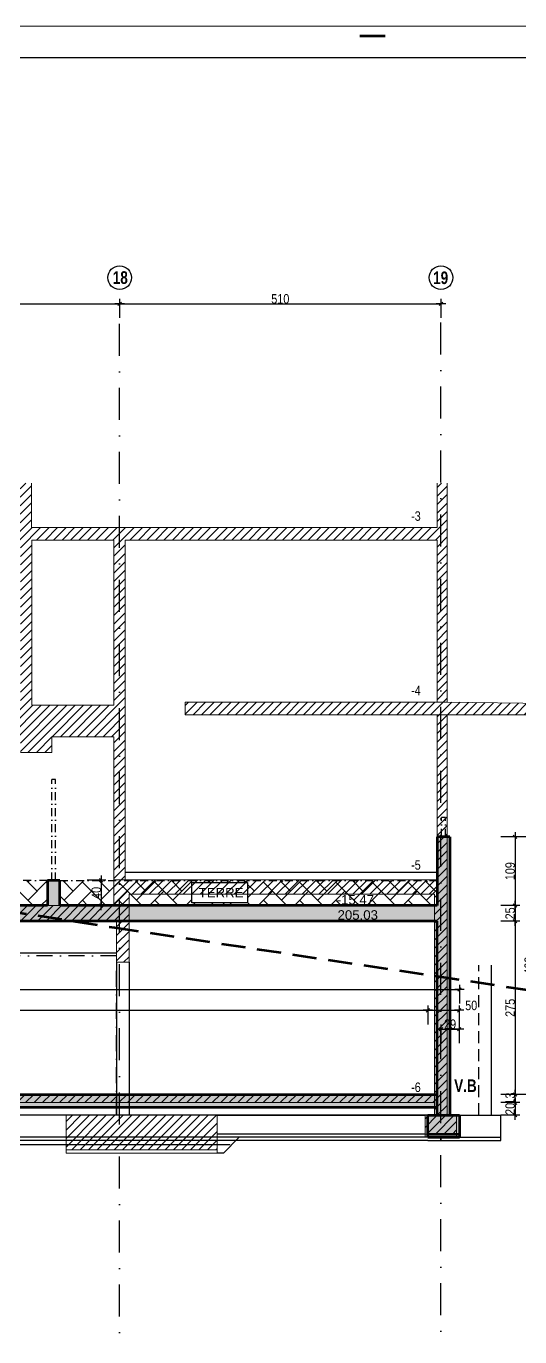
# Model space of a CAD drawing. Header units: millimetres. Extents: x -26249 to 60250, y -21218 to 23336.
# Drawn here: x 58329 to 59112, y 887 to 2968 of the extents above; entities that cross this region are included whole.
import ezdxf

# ---------------------------------------------------------------- set-up
doc = ezdxf.new("R2010")
doc.units = ezdxf.units.MM
doc.linetypes.add('CACHEX2', pattern=[19.05, 12.7, -6.35])
doc.linetypes.add('TIRETPTX2', pattern=[50.8, 25.4, -12.7, 0, -12.7])
for name, color, linetype in [('01-coupe soussol', 253, 'Continuous'), ('01_cote_gen', 4, 'Continuous'), ('01_linteaux', 2, 'Continuous'), ('01_poch_murs', 253, 'Continuous'), ('01_texte', 230, 'Continuous'), ('AA_COTES', 2, 'Continuous')]:
    doc.layers.add(name, color=color, linetype=linetype)
doc.layers.add('01_murs_coup', color=5, linetype='Continuous', lineweight=60)
doc.styles.add('ARIAL NA', font='ARIALN.TTF')
doc.styles.add('impact', font='impact.ttf')
doc.styles.add('MATTE_TXT', font='arial.ttf')
doc.styles.add('STYLE2', font='ARIALN.TTF')
doc.dimstyles.new('JB50', dxfattribs={"dimscale": 0.1, "dimtxt": 150, "dimasz": 15, "dimexe": 0.1, "dimexo": 0.1, "dimgap": 0.09, "dimtad": 1, "dimdec": 1, "dimdsep": 46, "dimtxsty": 'STYLE2', "dimblk1": 'BOND_G', "dimblk2": 'BOND_D', "dimsah": 1, "dimcen": 1.5, "dimdle": 0.01, "dimse1": 1, "dimse2": 1, "dimclrd": 4, "dimclre": 2, "dimclrt": 6, "dimazin": 2, "dimtfac": 2.333333, "dimtdec": 1, "dimtix": 1, "dimtmove": 2, "dimatfit": 3, "dimldrblk": 'BOND_G', "dimfxl": 1, "dimtolj": 1, "dimtzin": 0, "dimarcsym": 0})
pattern_1 = [(45, (38043.464, 0), (3e-15, 28.73682), [60.96, -20.32]), (135, (38057.832, 14.368), (3e-15, 28.73682), [60.96, -20.32])]
pattern_2 = [(45, (24559.321, 5706.199), (-6.735192, 6.735192), [])]

# ---------------------------------------------------------------- blocks, each defined once
blk = doc.blocks.new('BOND_G')
at = {"layer": 'AA_COTES', "color": 0}
for p, q in [((0, -5), (0, 15)), ((5, 0), (-5, 0)), ((1.8, 1.8), (-1.8, -1.8))]:
    blk.add_line(p, q, dxfattribs=at)
blk = doc.blocks.new('BOND_D')
at = {"layer": 'AA_COTES', "color": 0}
for p, q in [((5, 0), (-5, 0)), ((-1.8, -1.8), (1.8, 1.8)), ((0, 5), (0, -15))]:
    blk.add_line(p, q, dxfattribs=at)
blk = doc.blocks.new('*D1430')
at = {"layer": '01_cote_gen', "color": 4, "lineweight": -2, "transparency": 16777216}
blk.add_line((57878.6, 2527.7), (58475.6, 2527.7), dxfattribs=at)
at = {"layer": 'Defpoints', "color": 0, "transparency": 16777216}
for p in [(58477.1, 2527.7), (58477.1, 2527.7), (57877.1, 2421.2)]:
    blk.add_point(p, dxfattribs=at)
at = {"layer": '01_cote_gen', "color": 4, "lineweight": -2, "transparency": 16777216, "xscale": 1.5, "yscale": 1.5, "zscale": 1.5, "rotation": 180}
blk.add_blockref('BOND_G', (57877.1, 2527.7), dxfattribs=at)
at = {"layer": '01_cote_gen', "color": 4, "lineweight": -2, "transparency": 16777216, "xscale": 1.5, "yscale": 1.5, "zscale": 1.5}
blk.add_blockref('BOND_D', (58477.1, 2527.7), dxfattribs=at)
at = {"layer": '01_cote_gen', "color": 6, "transparency": 16777216, "insert": (58177.1, 2535.3), "char_height": 15, "attachment_point": 5, "style": 'STYLE2'}
blk.add_mtext('\\A1;600', dxfattribs=at)
blk = doc.blocks.new('*D1431')
at = {"layer": '01_cote_gen', "color": 4, "lineweight": -2, "transparency": 16777216}
blk.add_line((58478.6, 2527.7), (58985.6, 2527.7), dxfattribs=at)
at = {"layer": 'Defpoints', "color": 0, "transparency": 16777216}
for p in [(58477.1, 2527.7), (58987.1, 2527.7), (58987.1, 2527.7)]:
    blk.add_point(p, dxfattribs=at)
at = {"layer": '01_cote_gen', "color": 4, "lineweight": -2, "transparency": 16777216, "xscale": 1.5, "yscale": 1.5, "zscale": 1.5, "rotation": 180}
blk.add_blockref('BOND_G', (58477.1, 2527.7), dxfattribs=at)
at = {"layer": '01_cote_gen', "color": 4, "lineweight": -2, "transparency": 16777216, "xscale": 1.5, "yscale": 1.5, "zscale": 1.5}
blk.add_blockref('BOND_D', (58987.1, 2527.7), dxfattribs=at)
at = {"layer": '01_cote_gen', "color": 6, "transparency": 16777216, "insert": (58732.1, 2535.3), "char_height": 15, "attachment_point": 5, "style": 'STYLE2'}
blk.add_mtext('\\A1;510', dxfattribs=at)
blk = doc.blocks.new('*D1364')
at = {"layer": '01_cote_gen', "color": 4, "lineweight": -2, "transparency": 16777216}
blk.add_line((57557.9, 1438.9), (59014.9, 1438.9), dxfattribs=at)
at = {"layer": 'Defpoints', "color": 0, "transparency": 16777216}
for p in [(57556.4, 1447.3), (59016.4, 1438.9), (59016.4, 1270.1)]:
    blk.add_point(p, dxfattribs=at)
at = {"layer": '01_cote_gen', "color": 4, "lineweight": -2, "transparency": 16777216, "xscale": 1.5, "yscale": 1.5, "zscale": 1.5, "rotation": 180}
blk.add_blockref('BOND_G', (57556.4, 1438.9), dxfattribs=at)
at = {"layer": '01_cote_gen', "color": 4, "lineweight": -2, "transparency": 16777216, "xscale": 1.5, "yscale": 1.5, "zscale": 1.5}
blk.add_blockref('BOND_D', (59016.4, 1438.9), dxfattribs=at)
at = {"layer": '01_cote_gen', "color": 6, "transparency": 16777216, "insert": (58286.4, 1446.5), "char_height": 15, "attachment_point": 5, "style": 'STYLE2'}
blk.add_mtext('\\A1;1460', dxfattribs=at)
blk = doc.blocks.new('*D1365')
at = {"layer": '01_cote_gen', "color": 4, "lineweight": -2, "transparency": 16777216}
blk.add_line((57557.9, 1405.8), (58964.6, 1405.8), dxfattribs=at)
at = {"layer": 'Defpoints', "color": 0, "transparency": 16777216}
for p in [(57556.4, 1416.4), (58966.1, 1405.8), (58966.1, 1270.1)]:
    blk.add_point(p, dxfattribs=at)
at = {"layer": '01_cote_gen', "color": 4, "lineweight": -2, "transparency": 16777216, "xscale": 1.5, "yscale": 1.5, "zscale": 1.5, "rotation": 180}
blk.add_blockref('BOND_G', (57556.4, 1405.8), dxfattribs=at)
at = {"layer": '01_cote_gen', "color": 4, "lineweight": -2, "transparency": 16777216, "xscale": 1.5, "yscale": 1.5, "zscale": 1.5}
blk.add_blockref('BOND_D', (58966.1, 1405.8), dxfattribs=at)
at = {"layer": '01_cote_gen', "color": 6, "transparency": 16777216, "insert": (58261.2, 1413.5), "char_height": 15, "attachment_point": 5, "style": 'STYLE2'}
blk.add_mtext('\\A1;1409.7', dxfattribs=at)
blk = doc.blocks.new('*D1366')
at = {"layer": '01_cote_gen', "color": 4, "lineweight": -2, "transparency": 16777216}
blk.add_line((58967.6, 1405.8), (59014.6, 1405.8), dxfattribs=at)
at = {"layer": 'Defpoints', "color": 0, "transparency": 16777216}
for p in [(59016.1, 1416.4), (59016.1, 1405.8), (58966.1, 1383.3)]:
    blk.add_point(p, dxfattribs=at)
at = {"layer": '01_cote_gen', "color": 4, "lineweight": -2, "transparency": 16777216, "xscale": 1.5, "yscale": 1.5, "zscale": 1.5, "rotation": 180}
blk.add_blockref('BOND_G', (58966.1, 1405.8), dxfattribs=at)
at = {"layer": '01_cote_gen', "color": 4, "lineweight": -2, "transparency": 16777216, "xscale": 1.5, "yscale": 1.5, "zscale": 1.5}
blk.add_blockref('BOND_D', (59016.1, 1405.8), dxfattribs=at)
at = {"layer": '01_cote_gen', "color": 6, "transparency": 16777216, "insert": (59035.1, 1413.5), "char_height": 15, "attachment_point": 5, "style": 'STYLE2'}
blk.add_mtext('\\A1;50', dxfattribs=at)
blk = doc.blocks.new('*D1534')
at = {"layer": '01_cote_gen', "color": 4, "lineweight": -2, "transparency": 16777216}
blk.add_line((58967.6, -234.8), (58985.6, -234.8), dxfattribs=at)
at = {"layer": 'Defpoints', "color": 0, "transparency": 16777216}
for p in [(58966.1, 1383.3), (58987.1, -234.8), (58987.1, -240.6)]:
    blk.add_point(p, dxfattribs=at)
at = {"layer": '01_cote_gen', "color": 4, "lineweight": -2, "transparency": 16777216, "xscale": 1.5, "yscale": 1.5, "zscale": 1.5, "rotation": 180}
blk.add_blockref('BOND_G', (58966.1, -234.8), dxfattribs=at)
at = {"layer": '01_cote_gen', "color": 4, "lineweight": -2, "transparency": 16777216, "xscale": 1.5, "yscale": 1.5, "zscale": 1.5}
blk.add_blockref('BOND_D', (58987.1, -234.8), dxfattribs=at)
at = {"layer": '01_cote_gen', "color": 6, "transparency": 16777216, "insert": (58976.6, -227.3), "char_height": 15, "attachment_point": 5, "style": 'STYLE2'}
blk.add_mtext('\\A1;21', dxfattribs=at)
blk = doc.blocks.new('*D1351')
at = {"layer": '01_cote_gen', "color": 4, "lineweight": -2, "transparency": 16777216}
blk.add_line((58988.6, 1376), (59014.6, 1376), dxfattribs=at)
at = {"layer": 'Defpoints', "color": 0, "transparency": 16777216}
for p in [(59016.1, 1383.3), (59016.1, 1376), (58987.1, 1368.5)]:
    blk.add_point(p, dxfattribs=at)
at = {"layer": '01_cote_gen', "color": 4, "lineweight": -2, "transparency": 16777216, "xscale": 1.5, "yscale": 1.5, "zscale": 1.5, "rotation": 180}
blk.add_blockref('BOND_G', (58987.1, 1376), dxfattribs=at)
at = {"layer": '01_cote_gen', "color": 4, "lineweight": -2, "transparency": 16777216, "xscale": 1.5, "yscale": 1.5, "zscale": 1.5}
blk.add_blockref('BOND_D', (59016.1, 1376), dxfattribs=at)
at = {"layer": '01_cote_gen', "color": 6, "transparency": 16777216, "insert": (59001.6, 1383.7), "char_height": 15, "attachment_point": 5, "style": 'STYLE2'}
blk.add_mtext('\\A1;29', dxfattribs=at)
blk = doc.blocks.new('*D1646')
at = {"layer": '01_cote_gen', "color": 4, "lineweight": -2, "transparency": 16777216}
blk.add_line((58447.8, 1610.7), (58447.8, 1573.7), dxfattribs=at)
at = {"layer": 'Defpoints', "color": 0, "transparency": 16777216}
for p in [(58382.4, 1612.2), (58396.8, 1572.2), (58447.8, 1572.2)]:
    blk.add_point(p, dxfattribs=at)
at = {"layer": '01_cote_gen', "color": 4, "lineweight": -2, "transparency": 16777216, "xscale": 1.5, "yscale": 1.5, "zscale": 1.5}
for name, p, rotation in [('BOND_G', (58447.8, 1612.2), 90), ('BOND_D', (58447.8, 1572.2), 270)]:
    blk.add_blockref(name, p, dxfattribs=dict(at, rotation=rotation))
at = {"layer": '01_cote_gen', "color": 6, "transparency": 16777216, "insert": (58440.1, 1592.2), "char_height": 15, "attachment_point": 5, "rotation": 90, "style": 'STYLE2'}
blk.add_mtext('\\A1;40', dxfattribs=at)
blk = doc.blocks.new('*D1509')
at = {"layer": '01_cote_gen', "color": 4, "lineweight": -2, "transparency": 16777216}
blk.add_line((59104.6, 1679.7), (59104.6, 1573.7), dxfattribs=at)
at = {"layer": 'Defpoints', "color": 0, "transparency": 16777216}
for p in [(58952.1, 1681.2), (58932.1, 1572.2), (59104.6, 1572.2)]:
    blk.add_point(p, dxfattribs=at)
at = {"layer": '01_cote_gen', "color": 4, "lineweight": -2, "transparency": 16777216, "xscale": 1.5, "yscale": 1.5, "zscale": 1.5}
for name, p, rotation in [('BOND_G', (59104.6, 1681.2), 90), ('BOND_D', (59104.6, 1572.2), 270)]:
    blk.add_blockref(name, p, dxfattribs=dict(at, rotation=rotation))
at = {"layer": '01_cote_gen', "color": 6, "transparency": 16777216, "insert": (59096.9, 1626.7), "char_height": 15, "attachment_point": 5, "rotation": 90, "style": 'STYLE2'}
blk.add_mtext('\\A1;109', dxfattribs=at)
blk = doc.blocks.new('*D1500')
at = {"layer": '01_cote_gen', "color": 4, "lineweight": -2, "transparency": 16777216}
blk.add_line((59104.6, 1570.7), (59104.6, 1548.7), dxfattribs=at)
at = {"layer": 'Defpoints', "color": 0, "transparency": 16777216}
for p in [(59082.1, 1572.2), (58932.1, 1547.2), (59104.6, 1547.2)]:
    blk.add_point(p, dxfattribs=at)
at = {"layer": '01_cote_gen', "color": 4, "lineweight": -2, "transparency": 16777216, "xscale": 1.5, "yscale": 1.5, "zscale": 1.5}
for name, p, rotation in [('BOND_G', (59104.6, 1572.2), 90), ('BOND_D', (59104.6, 1547.2), 270)]:
    blk.add_blockref(name, p, dxfattribs=dict(at, rotation=rotation))
at = {"layer": '01_cote_gen', "color": 6, "transparency": 16777216, "insert": (59096.9, 1559.7), "char_height": 15, "attachment_point": 5, "rotation": 90, "style": 'STYLE2'}
blk.add_mtext('\\A1;25', dxfattribs=at)
blk = doc.blocks.new('*D1501')
at = {"layer": '01_cote_gen', "color": 4, "lineweight": -2, "transparency": 16777216}
blk.add_line((59104.6, 1545.7), (59104.6, 1273.7), dxfattribs=at)
at = {"layer": 'Defpoints', "color": 0, "transparency": 16777216}
for p in [(58890.4, 1547.2), (58890.4, 1272.2), (59104.6, 1272.2)]:
    blk.add_point(p, dxfattribs=at)
at = {"layer": '01_cote_gen', "color": 4, "lineweight": -2, "transparency": 16777216, "xscale": 1.5, "yscale": 1.5, "zscale": 1.5}
for name, p, rotation in [('BOND_G', (59104.6, 1547.2), 90), ('BOND_D', (59104.6, 1272.2), 270)]:
    blk.add_blockref(name, p, dxfattribs=dict(at, rotation=rotation))
at = {"layer": '01_cote_gen', "color": 6, "transparency": 16777216, "insert": (59096.9, 1409.7), "char_height": 15, "attachment_point": 5, "rotation": 90, "style": 'STYLE2'}
blk.add_mtext('\\A1;275', dxfattribs=at)
blk = doc.blocks.new('*D1502')
at = {"layer": '01_cote_gen', "color": 4, "lineweight": -2, "transparency": 16777216}
blk.add_line((59134.8, 1679.7), (59134.8, 1273.7), dxfattribs=at)
at = {"layer": 'Defpoints', "color": 0, "transparency": 16777216}
for p in [(59112.1, 1681.2), (59127.3, 1272.2), (59134.8, 1272.2)]:
    blk.add_point(p, dxfattribs=at)
at = {"layer": '01_cote_gen', "color": 4, "lineweight": -2, "transparency": 16777216, "xscale": 1.5, "yscale": 1.5, "zscale": 1.5}
for name, p, rotation in [('BOND_G', (59134.8, 1681.2), 90), ('BOND_D', (59134.8, 1272.2), 270)]:
    blk.add_blockref(name, p, dxfattribs=dict(at, rotation=rotation))
at = {"layer": '01_cote_gen', "color": 6, "transparency": 16777216, "insert": (59127.1, 1476.7), "char_height": 15, "attachment_point": 5, "rotation": 90, "style": 'STYLE2'}
blk.add_mtext('\\A1;409', dxfattribs=at)
blk = doc.blocks.new('*D1505')
at = {"layer": '01_cote_gen', "color": 4, "lineweight": -2, "transparency": 16777216}
for p, q in [((59104.6, 1273.7), (59104.6, 1275.2)), ((59104.6, 1259.2), (59104.6, 1272.2)), ((59104.6, 1257.7), (59104.6, 1256.2))]:
    blk.add_line(p, q, dxfattribs=at)
at = {"layer": 'Defpoints', "color": 0, "transparency": 16777216}
for p in [(58888.7, 1272.2), (59104.6, 1272.2), (58888.7, 1259.2)]:
    blk.add_point(p, dxfattribs=at)
at = {"layer": '01_cote_gen', "color": 4, "lineweight": -2, "transparency": 16777216, "xscale": 1.5, "yscale": 1.5, "zscale": 1.5}
for name, p, rotation in [('BOND_D', (59104.6, 1272.2), 270), ('BOND_G', (59104.6, 1259.2), 90)]:
    blk.add_blockref(name, p, dxfattribs=dict(at, rotation=rotation))
at = {"layer": '01_cote_gen', "color": 6, "transparency": 16777216, "insert": (59096.9, 1265.7), "char_height": 15, "attachment_point": 5, "rotation": 90, "style": 'STYLE2'}
blk.add_mtext('\\A1;13', dxfattribs=at)
blk = doc.blocks.new('*D1506')
at = {"layer": '01_cote_gen', "color": 4, "lineweight": -2, "transparency": 16777216}
blk.add_line((59104.6, 1257.7), (59104.6, 1240.8), dxfattribs=at)
at = {"layer": 'Defpoints', "color": 0, "transparency": 16777216}
for p in [(59082.1, 1259.2), (58987, 1239.3), (59104.6, 1239.3)]:
    blk.add_point(p, dxfattribs=at)
at = {"layer": '01_cote_gen', "color": 4, "lineweight": -2, "transparency": 16777216, "xscale": 1.5, "yscale": 1.5, "zscale": 1.5}
for name, p, rotation in [('BOND_G', (59104.6, 1259.2), 90), ('BOND_D', (59104.6, 1239.3), 270)]:
    blk.add_blockref(name, p, dxfattribs=dict(at, rotation=rotation))
at = {"layer": '01_cote_gen', "color": 6, "transparency": 16777216, "insert": (59096.9, 1249.3), "char_height": 15, "attachment_point": 5, "rotation": 90, "style": 'STYLE2'}
blk.add_mtext('\\A1;20', dxfattribs=at)

msp = doc.modelspace()

# ---------------------------------------------------------------- hatches: boundary and pattern name
at = {"layer": '01-coupe soussol'}
h = msp.add_hatch(dxfattribs=at)
h.set_pattern_fill('ANSI31', color=256, scale=3)
h.set_pattern_definition(pattern_2)
h.paths.add_polyline_path([(54634.038, 1239.168), (54173.038, 1239.168), (54173.038, 1204.168), (54634.038, 1204.168)])
h.paths.add_polyline_path([(55168.038, 1239.168), (54684.038, 1239.168), (54684.038, 1204.168), (55168.038, 1204.168)])
h.paths.add_polyline_path([(55448.038, 1239.168), (55218.038, 1239.168), (55218.038, 1204.168), (55448.038, 1204.168)])
h.paths.add_polyline_path([(56063.038, 1239.168), (55498.038, 1239.168), (55498.038, 1204.168), (56063.038, 1204.168)])
h.paths.add_polyline_path([(55498.038, 1239.168), (55448.038, 1239.168), (55448.038, 1209.168), (55498.038, 1209.168)])
h.paths.add_polyline_path([(55218.038, 1239.168), (55168.038, 1239.168), (55168.038, 1209.168), (55218.038, 1209.168)])
h.paths.add_polyline_path([(54684.038, 1239.168), (54634.038, 1239.168), (54634.038, 1209.168), (54684.038, 1209.168)])
h.paths.add_polyline_path([(54669.038, 1259.168), (54649.038, 1259.168), (54649.038, 1239.168), (54669.038, 1239.168)])
h.paths.add_polyline_path([(54669.038, 1272.168), (54649.038, 1272.168), (54649.038, 1259.168), (54669.038, 1259.168)])
h.paths.add_polyline_path([(55203.038, 1259.168), (55183.038, 1259.168), (55183.038, 1239.168), (55203.038, 1239.168)])
h.paths.add_polyline_path([(55203.038, 1272.168), (55183.038, 1272.168), (55183.038, 1259.168), (55203.038, 1259.168)])
h.paths.add_polyline_path([(56813.038, 1239.168), (56113.038, 1239.168), (56113.038, 1204.168), (56813.038, 1204.168)])
h.paths.add_polyline_path([(56827.038, 1272.168), (56097.048, 1272.168), (56097.048, 1259.168), (56827.038, 1259.168)])
h.paths.add_polyline_path([(56883.038, 1239.168), (56813.038, 1239.168), (56813.038, 1204.168), (56883.038, 1204.168)])
h.paths.add_polyline_path([(56869.038, 1549.168), (57443.038, 1549.168), (57443.038, 1239.168), (57463.038, 1239.168), (57463.038, 1549.168), (57737.038, 1549.168), (57737.038, 1239.168), (57757.038, 1239.168), (57757.038, 1549.168), (58471.999, 1549.168), (58471.999, 1482.168), (58491.999, 1482.168), (58491.999, 1590.168), (58976.999, 1590.168), (58976.999, 1239.168), (58996.999, 1239.168), (58996.999, 1875.168), (58980.999, 1875.168), (58980.999, 1613.168), (58467.999, 1613.168), (58467.999, 1572.168), (57757.038, 1572.168), (57757.038, 1840.168), (58319.596, 1840.168), (58319.596, 1815.168), (58369.596, 1815.168), (58369.596, 1840.168), (58467.999, 1840.168), (58467.999, 1613.168), (58485.999, 1613.168), (58485.999, 2152.168), (58980.999, 2152.168), (58980.999, 1895.168), (58996.999, 1895.168), (58996.999, 2242.819), (58980.999, 2242.819), (58980.999, 2172.168), (58337.038, 2172.168), (58337.038, 2242.819), (58319.038, 2242.819), (58319.038, 2172.168), (57601.038, 2172.168), (57601.038, 2242.819), (57583.038, 2242.819), (57583.038, 2172.168), (56865.038, 2172.168), (56865.038, 2242.819), (56849.038, 2242.819), (56849.038, 2172.168), (56849.038, 1572.168), (56849.038, 1549.168), (56849.038, 1239.168), (56869.038, 1239.168)])
h.paths.add_polyline_path([(56869.038, 1572.168), (56869.038, 1840.168), (57443.038, 1840.168), (57443.038, 1572.168)], flags=16)
h.paths.add_polyline_path([(56865.038, 1890.168), (56865.038, 2152.168), (57583.732, 2152.168), (57583.732, 1890.168)], flags=16)
h.paths.add_polyline_path([(57463.038, 1572.168), (57463.038, 1840.168), (57737.038, 1840.168), (57737.038, 1572.168)], flags=16)
h.paths.add_polyline_path([(57601.732, 1890.168), (57601.732, 2152.168), (58319.596, 2152.168), (58319.596, 1890.168)], flags=16)
h.paths.add_polyline_path([(58337.596, 1890.168), (58337.596, 2152.168), (58467.999, 2152.168), (58467.999, 1890.168)], flags=16)
h = msp.add_hatch(dxfattribs=at)
h.set_pattern_fill('ANSI31', color=256, scale=3)
h.set_pattern_definition(pattern_2)
h.paths.add_polyline_path([(59205.211, 1892.168), (58996.999, 1895.168), (58581, 1895.168), (58581, 1875.168), (59205.211, 1875.168)])
h.paths.add_polyline_path([(58631.999, 1239.168), (58391.999, 1239.168), (58391.999, 1184.168), (58631.999, 1184.168)])
h.paths.add_polyline_path([(58976.999, 1272.168), (58491.999, 1272.168), (58491.999, 1259.168), (58976.999, 1259.168)])
h.paths.add_polyline_path([(58491.999, 1272.168), (58471.999, 1272.168), (58471.999, 1259.168), (58491.999, 1259.168)])
h.paths.add_polyline_path([(58471.999, 1272.168), (57757.038, 1272.168), (57757.038, 1259.168), (58471.999, 1259.168)])
h.paths.add_polyline_path([(57822.038, 1239.168), (57672.038, 1239.168), (57672.038, 1184.168), (57822.038, 1184.168)])
h.paths.add_polyline_path([(57737.038, 1272.168), (57463.038, 1272.168), (57463.038, 1259.168), (57737.038, 1259.168)])
h.paths.add_polyline_path([(57478.038, 1239.168), (57428.038, 1239.168), (57428.038, 1209.168), (57478.038, 1209.168)])
h.paths.add_polyline_path([(57443.038, 1272.168), (56869.038, 1272.168), (56869.038, 1259.168), (57443.038, 1259.168)])
h.paths.add_polyline_path([(59011.999, 1239.168), (58961.999, 1239.168), (58961.999, 1209.168), (59011.999, 1209.168)])
at = {"layer": '01_poch_murs'}
h = msp.add_hatch(color=256, dxfattribs=at)
h.dxf.hatch_style = 1
h.paths.add_polyline_path([(57603.496, 1749.206), (57583.496, 1749.206), (57583.496, 1699.206), (57400.162, 1699.206), (57573.89, 1674.206), (57583.496, 1674.206), (57583.496, 1672.824), (57603.496, 1669.946)])
h.paths.add_polyline_path([(57400.162, 1699.206), (56865.114, 1699.206), (56865.114, 1764.206), (56849.114, 1764.206), (56849.114, 1674.206), (57573.89, 1674.206)])
h.paths.add_polyline_path([(58244.473, 1572.168), (57603.496, 1572.168), (57603.496, 1669.946), (57583.496, 1672.824), (57583.496, 1547.167), (58404.841, 1547.167)])
h.paths.add_polyline_path([(59001.076, 1681.168), (58981.076, 1681.168), (58981.076, 1572.168), (58382.37, 1572.168), (58382.37, 1612.168), (58362.37, 1612.168), (58362.37, 1572.168), (58244.473, 1572.168), (58404.841, 1547.167), (58981.076, 1547.167), (58981.076, 1459.862), (59001.076, 1456.843)])
h.paths.add_polyline_path([(59001.076, 1456.843), (58981.076, 1459.862), (58981.076, 1239.327), (59001.076, 1239.33)])
h.paths.add_polyline_path([(59016.376, 1239.332), (58966.076, 1239.325), (58966.076, 1209.325), (59016.376, 1209.332)])
h.paths.add_polyline_path([(58981.076, 1272.198), (57757.835, 1272.039), (56849.114, 1435.605), (56849.114, 1415.284), (57756.05, 1252.038), (58981.076, 1252.198)])
h = msp.add_hatch(dxfattribs=at)
h.set_pattern_fill('AR-HBONE', color=256, scale=0.2)
h.set_pattern_definition(pattern_1)
h.paths.add_polyline_path([(57877.115, 1611.168), (57603.496, 1611.168), (57603.496, 1572.168), (57877.115, 1572.168)])
h.paths.add_polyline_path([(57994.308, 1611.168), (57877.115, 1611.168), (57877.115, 1572.168), (58244.473, 1572.168)])
h.paths.add_polyline_path([(57979.425, 1576.531), (57890.835, 1576.531), (57890.835, 1607.824), (57979.425, 1607.824)], flags=16)
h.paths.add_polyline_path([(58362.37, 1611.168), (57994.308, 1611.168), (58244.473, 1572.168), (58362.37, 1572.168)])
h.paths.add_polyline_path([(57898.13, 1581.473), (57976.65, 1581.473), (57976.65, 1603.973), (57898.13, 1603.973)], flags=8)
h = msp.add_hatch(dxfattribs=at)
h.set_pattern_fill('AR-HBONE', color=256, scale=0.2)
h.set_pattern_definition(pattern_1)
h.paths.add_polyline_path([(58477.076, 1611.168), (58382.37, 1611.168), (58382.37, 1572.168), (58477.076, 1572.168)])
h.paths.add_polyline_path([(58981.076, 1611.168), (58477.076, 1611.168), (58477.076, 1572.168), (58981.076, 1572.168)])
h.paths.add_polyline_path([(58591.507, 1607.775), (58680.098, 1607.775), (58680.098, 1576.482), (58591.507, 1576.482)], flags=16)
h.paths.add_polyline_path([(58455.656, 1578.408), (58455.656, 1605.021), (58424.428, 1605.021), (58424.428, 1578.408)], flags=24)
h.paths.add_polyline_path([(58598.803, 1581.424), (58677.323, 1581.424), (58677.323, 1603.924), (58598.803, 1603.924)], flags=8)
h.paths.add_polyline_path([(58817.762, 1569.765), (58884.837, 1569.765), (58884.837, 1592.741), (58817.762, 1592.741)], flags=9)

# ---------------------------------------------------------------- linework, layer by layer
at = {"color": 5, "elevation": -11.068, "flags": 128}
msp.add_lwpolyline([(58652.333, 1192.068), (57530.143, 1192.068)], dxfattribs=at)
at = {"layer": '01-coupe soussol', "lineweight": 5}
for p, q in [((58337.038, 2172.168), (58337.038, 2242.819)), ((58980.999, 2242.819), (58980.999, 2172.168)), ((58996.999, 2242.819), (58996.999, 1895.168)), ((58337.038, 2172.168), (58980.999, 2172.168)), ((58337.596, 2152.168), (58467.999, 2152.168)), ((58337.596, 2152.168), (58337.596, 1890.168)), ((58467.999, 2152.168), (58467.999, 1890.168)), ((58485.999, 2152.168), (58980.999, 2152.168)), ((58485.999, 2152.168), (58485.999, 1613.168)), ((58980.999, 2152.168), (58980.999, 1895.168)), ((58581, 1895.168), (58996.999, 1895.168)), ((58581, 1895.168), (58581, 1875.168)), ((58996.999, 1895.168), (59205.211, 1892.168)), ((58337.596, 1890.168), (58467.999, 1890.168)), ((58581, 1875.168), (59205.211, 1875.168)), ((58980.999, 1875.168), (58980.999, 1613.168)), ((58996.999, 1875.168), (58996.999, 1239.168)), ((58369.596, 1840.168), (58467.999, 1840.168)), ((58369.596, 1840.168), (58369.596, 1815.168)), ((58467.999, 1840.168), (58467.999, 1572.168)), ((58319.596, 1815.168), (58369.596, 1815.168)), ((58467.999, 1613.168), (58980.999, 1613.168)), ((58491.999, 1590.168), (58976.999, 1590.168)), ((58491.999, 1590.168), (58491.999, 1482.168)), ((58976.999, 1590.168), (58976.999, 1239.168)), ((57757.038, 1572.168), (58467.999, 1572.168)), ((57757.038, 1549.168), (58471.999, 1549.168)), ((58471.999, 1549.168), (58471.999, 1482.168)), ((58471.999, 1482.168), (58491.999, 1482.168)), ((57757.038, 1272.168), (58976.999, 1272.168)), ((57757.038, 1259.168), (58976.999, 1259.168)), ((58391.999, 1239.168), (58391.999, 1179.168)), ((58631.999, 1239.168), (58391.999, 1239.168)), ((58631.999, 1239.168), (58631.999, 1179.168)), ((58961.999, 1239.168), (59011.999, 1239.168)), ((58961.999, 1239.168), (58961.999, 1204.168)), ((59011.999, 1239.168), (59011.999, 1204.168)), ((58961.999, 1209.168), (59011.999, 1209.168)), ((58961.999, 1204.168), (59011.999, 1204.168)), ((58631.999, 1184.168), (58391.999, 1184.168)), ((58631.999, 1179.168), (58391.999, 1179.168))]:
    msp.add_line(p, q, dxfattribs=at)
at = {"layer": '01-coupe soussol'}
for p, q in [((58485.999, 1625.168), (58980.999, 1625.168)), ((57757.038, 1497.168), (58471.999, 1497.168)), ((58471.999, 1482.168), (58471.999, 1239.168)), ((58491.999, 1482.168), (58491.999, 1239.168)), ((58631.999, 1239.168), (58961.999, 1239.168)), ((58961.999, 1209.168), (58631.999, 1209.168)), ((58641.999, 1179.168), (58666.999, 1204.168)), ((58961.999, 1204.168), (58666.999, 1204.168)), ((58641.999, 1179.168), (58631.999, 1179.168))]:
    msp.add_line(p, q, dxfattribs=at)
at = {"layer": '01_linteaux', "linetype": 'TIRETPTX2', "ltscale": 2}
for p, q in [((58477.076, 4.299), (58477.076, 2505.177)), ((58987.076, 6.331), (58987.076, 2505.177))]:
    msp.add_line(p, q, dxfattribs=at)
at = {"layer": '01_linteaux', "linetype": 'TIRETPTX2', "ltscale": 0.5}
for p, q in [((58375.37, 1772.168), (58369.37, 1772.168)), ((58369.37, 1612.168), (58369.37, 1772.168)), ((58375.37, 1612.168), (58375.37, 1772.168)), ((58994.076, 1712.168), (58988.076, 1712.168)), ((58988.076, 1681.168), (58988.076, 1712.168)), ((58994.076, 1681.168), (58994.076, 1712.168)), ((58362.37, 1612.168), (57603.496, 1612.168)), ((58382.37, 1612.168), (58981.076, 1612.168))]:
    msp.add_line(p, q, dxfattribs=at)
at = {"layer": '01_linteaux', "linetype": 'TIRETPTX2'}
for p, q in [((58472.075, 1492.168), (57757.114, 1492.168)), ((58472.075, 1239.325), (58472.075, 1492.168))]:
    msp.add_line(p, q, dxfattribs=at)
at = {"layer": '01_linteaux', "linetype": 'CACHEX2', "ltscale": 1.5}
msp.add_line((59047.075, 1239.332), (59047.075, 1477.353), dxfattribs=at)
at = {"layer": '01_linteaux'}
for p, q in [((59067.075, 1239.332), (59067.075, 1477.353)), ((58966.076, 1239.325), (57556.429, 1239.325)), ((59016.376, 1239.332), (59082.075, 1239.332)), ((59082.075, 1199.325), (59082.075, 1239.332)), ((58966.076, 1199.325), (57536.4, 1199.325)), ((58966.076, 1204.325), (57556.405, 1204.325)), ((58966.076, 1199.325), (59016.376, 1199.325)), ((59016.376, 1204.332), (59082.076, 1204.332)), ((59016.376, 1199.325), (59082.075, 1199.325))]:
    msp.add_line(p, q, dxfattribs=at)
at = {"layer": '01_murs_coup', "linetype": 'Continuous', "lineweight": 5}
msp.add_line((60250.424, 2968.323), (50478.456, 2968.323), dxfattribs=at)
at = {"layer": '01_murs_coup'}
for p, q in [((58858.37, 2953.23), (58898.37, 2953.23)), ((59001.076, 1681.168), (58981.076, 1681.168)), ((58981.076, 1681.168), (58981.076, 1572.168)), ((59001.076, 1681.168), (59001.076, 1239.33)), ((58382.37, 1612.168), (58362.37, 1612.168)), ((58362.37, 1612.168), (58362.37, 1572.168)), ((58382.37, 1572.168), (58382.37, 1612.168)), ((58362.37, 1572.168), (57603.496, 1572.168)), ((58981.076, 1572.168), (58382.37, 1572.168)), ((58981.076, 1547.167), (57583.496, 1547.167)), ((58981.076, 1239.327), (58981.076, 1547.167)), ((57757.119, 1272.038), (58981.076, 1272.198)), ((57756.05, 1252.038), (58981.078, 1252.198)), ((58966.076, 1239.325), (59016.376, 1239.332)), ((58966.076, 1204.325), (58966.076, 1239.325)), ((59016.376, 1239.332), (59016.376, 1204.332)), ((58966.076, 1209.325), (59016.376, 1209.332)), ((58966.076, 1204.325), (59016.376, 1204.332))]:
    msp.add_line(p, q, dxfattribs=at)
at = {"layer": '01_murs_coup', "linetype": 'CACHEX2', "ltscale": 3}
msp.add_lwpolyline([(51531.49, 2849.444), (51941.74, 2756.168), (53716.486, 2388.168), (54315.826, 2256.168), (55606.63, 1971.168), (55948.057, 1908.168), (57782.63, 1644.168), (58468.98, 1537.168), (59123.919, 1438.298)], dxfattribs=at)
at = {"layer": '01_texte'}
msp.add_line((60200.424, 2918.323), (50528.456, 2918.323), dxfattribs=at)
msp.add_lwpolyline([(58591.507, 1608.775), (58680.098, 1608.775), (58680.098, 1576.482), (58591.507, 1576.482)], close=True, dxfattribs=at)
for centre in [(58477.076, 2569.088), (58987.076, 2569.088)]:
    msp.add_circle(centre, 18.806, dxfattribs=at)

# ---------------------------------------------------------------- texts
at = {"layer": '01-coupe soussol', "style": 'ARIAL NA'}
for s, p in [('-3', (58939.667, 2183.105)), ('-4', (58939.667, 1906.105)), ('-5', (58939.667, 1629.105)), ('-6', (58939.667, 1276.105))]:
    msp.add_text(s, height=15, dxfattribs=at).set_placement(p)
at = {"layer": '01_texte'}
for s, height, style, p in [('19', 20, 'impact', (58974.678, 2558.919)), ('TERRE', 15, 'MATTE_TXT', (58602.553, 1585.174)), ('-15.47', 15, 'MATTE_TXT', (58821.591, 1573.85)), ('205.03', 15, 'MATTE_TXT', (58822.97, 1549.719)), ('V.B', 20, 'impact', (59008.048, 1276.094))]:
    msp.add_text(s, height=height, dxfattribs=dict(at, style=style)).set_placement(p)
at = {"layer": '01_texte', "insert": (58466.189, 2579.195), "char_height": 20, "attachment_point": 1, "line_spacing_factor": 0.895453, "style": 'impact'}
msp.add_mtext('18', dxfattribs=at)

# ---------------------------------------------------------------- dimensions: what is measured, and where the dimension line sits
at = {"layer": '01_cote_gen'}
for base, p1, p2, picture, middle in [((58477.076, 2527.677), (57877.115, 2421.151), (58477.076, 2527.677), '*D1430', (58177.095, 2535.344)), ((58987.076, 2527.677), (58477.076, 2527.677), (58987.076, 2527.677), '*D1431', (58732.076, 2535.344)), ((59016.376, 1438.855), (57556.414, 1447.251), (59016.376, 1270.098), '*D1364', (58286.395, 1446.522)), ((58966.076, 1405.84), (57556.414, 1416.355), (58966.076, 1270.092), '*D1365', (58261.245, 1413.508)), ((58987.076, -234.79), (58966.076, 1383.34), (58987.076, -240.614), '*D1534', (58976.576, -227.251)), ((59016.076, 1376.045), (58987.076, 1368.545), (59016.076, 1383.34), '*D1351', (59001.576, 1383.713))]:
    dim = msp.add_linear_dim(base=base, p1=p1, p2=p2, dimstyle='JB50', dxfattribs=at)
    dim.commit()
    dim.dimension.update_dxf_attribs({"geometry": picture, "text_midpoint": middle})
for base, p1, p2, picture, middle in [((59104.585, 1572.168), (58952.086, 1681.168), (58932.086, 1572.168), '*D1509', (59096.918, 1626.668)), ((59134.767, 1272.198), (59112.085, 1681.168), (59127.267, 1272.198), '*D1502', (59127.1, 1476.683)), ((58447.791, 1572.168), (58382.37, 1612.168), (58396.786, 1572.168), '*D1646', (58440.124, 1592.168)), ((59104.585, 1547.167), (59082.085, 1572.168), (58932.086, 1547.167), '*D1500', (59096.918, 1559.668)), ((59104.585, 1272.193), (58890.412, 1547.167), (58890.447, 1272.193), '*D1501', (59096.918, 1409.68)), ((59104.585, 1272.192), (58888.722, 1259.192), (58888.72, 1272.192), '*D1505', (59096.918, 1265.692))]:
    dim = msp.add_linear_dim(base=base, p1=p1, p2=p2, angle=90, dimstyle='JB50', dxfattribs=at)
    dim.commit()
    dim.dimension.update_dxf_attribs({"geometry": picture, "text_midpoint": middle})
dim = msp.add_linear_dim(base=(59016.076, 1405.84), p1=(58966.076, 1383.34), p2=(59016.076, 1416.355), dimstyle='JB50', dxfattribs=at)
dim.commit()
dim.dimension.update_dxf_attribs({"geometry": '*D1366', "text_midpoint": (59035.126, 1413.508), "dimtype": 160})
dim = msp.add_linear_dim(base=(59104.585, 1239.332), p1=(59082.085, 1259.192), p2=(58986.962, 1239.332), angle=90, text='20', dimstyle='JB50', dxfattribs=at)
dim.commit()
dim.dimension.update_dxf_attribs({"geometry": '*D1506', "text_midpoint": (59096.918, 1249.262)})

doc.saveas('drawing.dxf')
